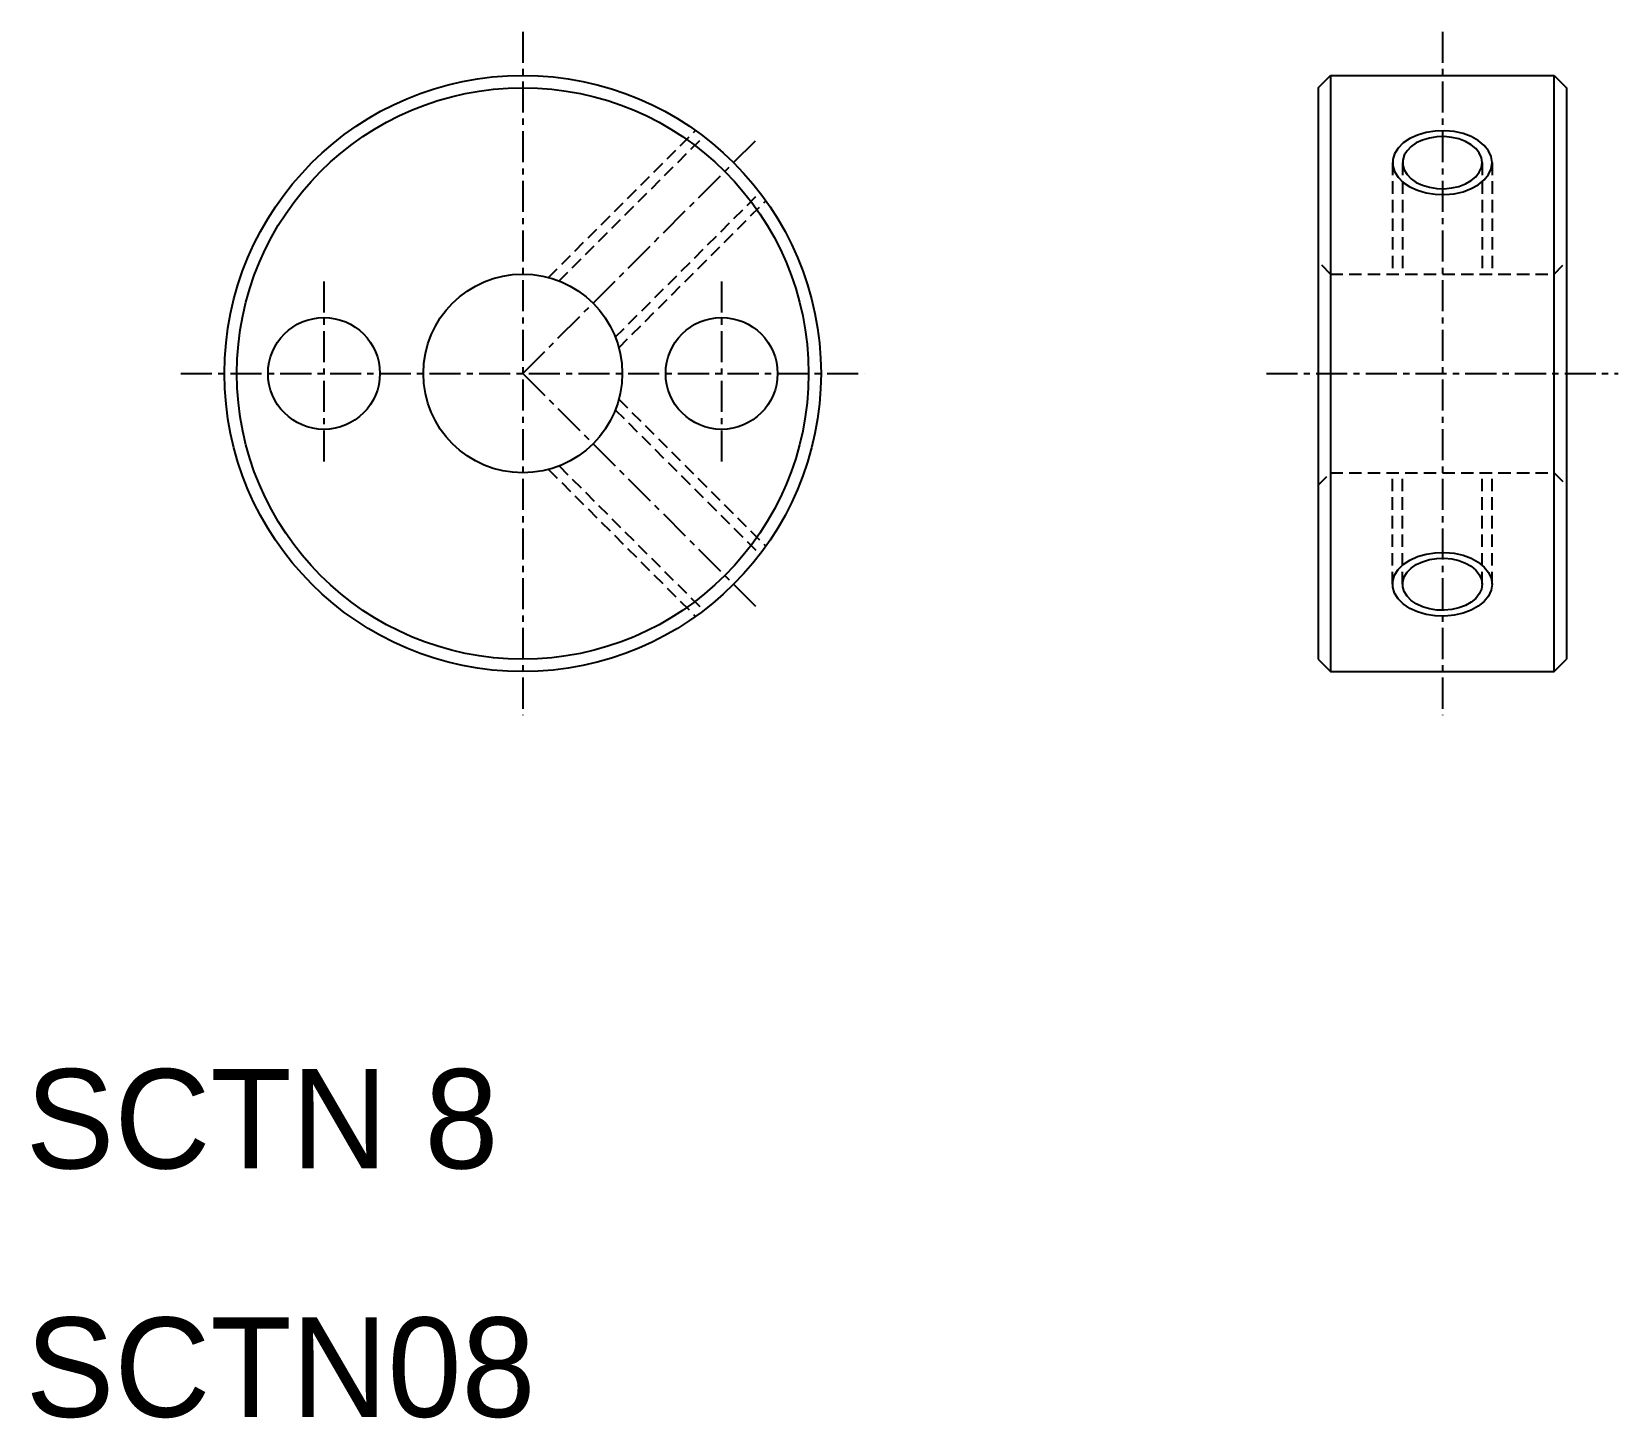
# Model space of a CAD drawing. Extents: x 10.2 to 74.1, y 9.9 to 65.8.
import ezdxf

# ---------------------------------------------------------------- set-up
doc = ezdxf.new("R2010")
doc.units = 0
doc.linetypes.add('CENTER', pattern=[2, 1.25, -0.25, 0.25, -0.25])
doc.linetypes.add('DASHED', pattern=[0.75, 0.5, -0.25])
doc.layers.get('0').update_dxf_attribs({"linetype": 'CONTINUOUS'})
doc.layers.add('CENTER', color=1, linetype='CENTER')

msp = doc.modelspace()

# ---------------------------------------------------------------- linework, layer by layer
at = {"color": 7, "linetype": 'CONTINUOUS'}
for p, q in [((62, 63.5), (62.5, 64)), ((62.5, 64), (62.5, 40)), ((62.5, 64), (71.5, 64)), ((64.75, 64), (64.75, 64)), ((67, 64), (67, 64)), ((71.5, 40), (71.5, 64)), ((71.5, 64), (72, 63.5)), ((62, 63.5), (62, 40.5)), ((72, 63.5), (72, 40.5)), ((62, 40.5), (62.5, 40)), ((71.5, 40), (72, 40.5)), ((62.5, 40), (71.5, 40))]:
    msp.add_line(p, q, dxfattribs=at)
at = {"color": 3, "linetype": 'DASHED'}
for p, q in [((31.035, 55.864), (36.952, 61.781)), ((31.461, 55.724), (37.278, 61.541)), ((65, 60.485), (65, 56)), ((65.4, 60.485), (65.4, 56)), ((68.6, 60.485), (68.6, 56)), ((69, 60.485), (69, 56)), ((33.724, 53.461), (39.541, 59.278)), ((33.864, 53.035), (39.781, 58.952)), ((62.5, 56), (62, 56.5)), ((71.5, 56), (72, 56.5)), ((62.5, 56), (71.5, 56)), ((33.724, 50.539), (39.541, 44.722)), ((33.864, 50.965), (39.781, 45.048)), ((31.035, 48.136), (36.952, 42.219)), ((31.461, 48.276), (37.278, 42.459)), ((62, 47.5), (62.5, 48)), ((62.5, 48), (71.5, 48)), ((65, 43.515), (65, 48)), ((65.4, 43.515), (65.4, 48)), ((68.6, 43.515), (68.6, 48)), ((69, 43.515), (69, 48)), ((71.5, 48), (72, 47.5))]:
    msp.add_line(p, q, dxfattribs=at)
at = {"color": 3, "flags": 128}
msp.add_lwpolyline([(69, 60.485), (68.964, 60.728), (68.857, 60.963), (68.683, 61.18), (68.447, 61.372), (68.16, 61.532), (67.831, 61.654), (67.472, 61.734), (67.095, 61.768), (66.715, 61.757), (66.346, 61.699), (66, 61.598), (65.69, 61.456), (65.428, 61.279), (65.222, 61.074), (65.081, 60.847), (65.009, 60.607), (65.009, 60.363), (65.081, 60.123), (65.222, 59.897), (65.428, 59.691), (65.69, 59.514), (66, 59.373), (66.346, 59.271), (66.715, 59.214), (67.095, 59.202), (67.472, 59.237), (67.831, 59.317), (68.16, 59.439), (68.447, 59.599), (68.683, 59.791), (68.857, 60.008), (68.964, 60.242)], close=True, dxfattribs=at)
at = {"color": 7, "linetype": 'CONTINUOUS', "flags": 128}
msp.add_lwpolyline([(68.6, 60.485), (68.571, 60.684), (68.485, 60.875), (68.346, 61.052), (68.158, 61.209), (67.928, 61.339), (67.665, 61.439), (67.377, 61.504), (67.076, 61.533), (66.772, 61.523), (66.477, 61.476), (66.2, 61.393), (65.952, 61.278), (65.742, 61.134), (65.578, 60.966), (65.465, 60.781), (65.407, 60.585), (65.407, 60.386), (65.465, 60.19), (65.578, 60.005), (65.742, 59.837), (65.952, 59.693), (66.2, 59.577), (66.477, 59.494), (66.772, 59.447), (67.076, 59.438), (67.377, 59.466), (67.665, 59.531), (67.928, 59.631), (68.158, 59.762), (68.346, 59.918), (68.485, 60.096), (68.571, 60.287)], close=True, dxfattribs=at)
at = {"color": 3, "extrusion": (0, 0, -1), "flags": 128}
msp.add_lwpolyline([(-69, 43.515), (-68.964, 43.272), (-68.857, 43.037), (-68.683, 42.82), (-68.447, 42.628), (-68.16, 42.468), (-67.831, 42.346), (-67.472, 42.266), (-67.095, 42.232), (-66.715, 42.243), (-66.346, 42.301), (-66, 42.402), (-65.69, 42.544), (-65.428, 42.721), (-65.222, 42.926), (-65.081, 43.153), (-65.009, 43.393), (-65.009, 43.637), (-65.081, 43.877), (-65.222, 44.103), (-65.428, 44.309), (-65.69, 44.486), (-66, 44.627), (-66.346, 44.729), (-66.715, 44.786), (-67.095, 44.798), (-67.472, 44.763), (-67.831, 44.683), (-68.16, 44.561), (-68.447, 44.401), (-68.683, 44.209), (-68.857, 43.992), (-68.964, 43.758)], close=True, dxfattribs=at)
at = {"color": 7, "linetype": 'CONTINUOUS', "extrusion": (0, 0, -1), "flags": 128}
msp.add_lwpolyline([(-68.6, 43.515), (-68.571, 43.316), (-68.485, 43.125), (-68.346, 42.948), (-68.158, 42.791), (-67.928, 42.661), (-67.665, 42.561), (-67.377, 42.496), (-67.076, 42.467), (-66.772, 42.477), (-66.477, 42.524), (-66.2, 42.607), (-65.952, 42.722), (-65.742, 42.866), (-65.578, 43.034), (-65.465, 43.219), (-65.407, 43.415), (-65.407, 43.614), (-65.465, 43.81), (-65.578, 43.995), (-65.742, 44.163), (-65.952, 44.307), (-66.2, 44.423), (-66.477, 44.506), (-66.772, 44.553), (-67.076, 44.562), (-67.377, 44.534), (-67.665, 44.469), (-67.928, 44.369), (-68.158, 44.238), (-68.346, 44.082), (-68.485, 43.904), (-68.571, 43.713)], close=True, dxfattribs=at)
at = {"color": 7, "linetype": 'CONTINUOUS'}
for centre, radius in [((30, 52), 12), ((30, 52), 11.5), ((30, 52), 4), ((22, 52), 2.25), ((38, 52), 2.25)]:
    msp.add_circle(centre, radius, dxfattribs=at)
at = {"layer": 'CENTER', "color": 1, "linetype": 'CENTER'}
for p, q in [((30, 65.756), (30, 38.244)), ((67, 65.756), (67, 38.244)), ((30, 52), (39.373, 61.373)), ((22, 55.704), (22, 48.296)), ((38, 55.704), (38, 48.296)), ((16.244, 52), (43.756, 52)), ((30, 52), (39.373, 42.627)), ((59.922, 52), (74.078, 52))]:
    msp.add_line(p, q, dxfattribs=at)

# ---------------------------------------------------------------- texts
at = {"color": 7, "linetype": 'CONTINUOUS'}
for s, p in [('SCTN 8', (10, 20)), ('SCTN08', (10, 10))]:
    msp.add_text(s, height=4, dxfattribs=at).set_placement(p)

doc.saveas('drawing.dxf')
